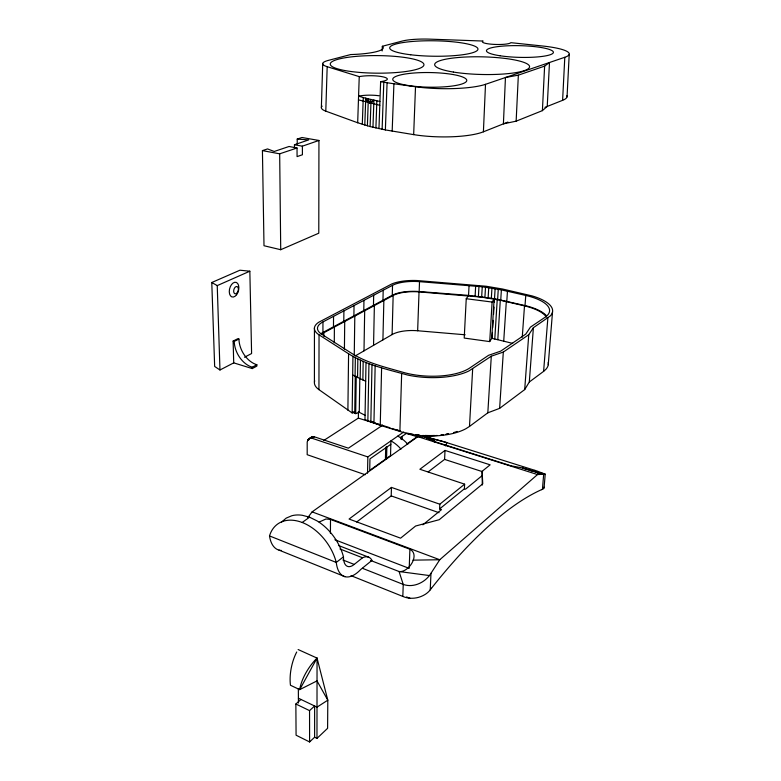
<?xml version="1.0" encoding="UTF-8"?>
<svg xmlns="http://www.w3.org/2000/svg" width="781" height="781" viewBox="0 0 781 781"><rect width="100%" height="100%" fill="white"/><g stroke="black" fill="none" stroke-linecap="round" stroke-linejoin="round"><path stroke-width="1.17" d="M314.421 382.104L314.44 327.883M300.978 699.454L295.862 704.013L296.077 735.204L309.598 741.95L314.616 737.225L314.636 705.995L298.401 698.224M314.616 737.225L316.979 738.396L317.047 658.09L298.117 649.528M318.941 140.463L318.785 233.197L280.721 249.715L263.998 245.732L262.426 150.616L267.541 148.927L274.229 151.475L289.077 146.477L297.034 147.999L297.073 156.61L302.413 154.755L302.384 146.174L318.941 140.463L301.993 137.505L297.219 139.086L297.239 143.948M354.75 412.163L352.163 412.964L318.941 389.641L319.048 334.844L317.574 333.79A32.558 12.418 0.6 0 1 318.794 322.221L391.808 283.952A30.332 10.67 1.7 0 1 417.074 280.535L486.26 286.266L502.593 289.029L532.173 295.931A46.538 16.674 3.3 0 1 550.185 316.022L533.394 327.708L528.747 334.727L503.315 352.065L491.298 356.195L469.039 370.897A50.667 20.218 2.3 0 1 407.536 375.026C387.503 369.403 366.435 365.02 348.58 353.773L319.048 334.844M321.421 333.38A29.327 11.422 0.6 0 1 322.924 332.472L322.953 321.918L392.531 285.319A27.423 9.645 1.7 0 1 419.514 281.658L482.248 286.764L501.382 289.878L525.759 295.443A43.502 15.581 3.3 0 1 545.06 317.271L530.426 327.132L525.75 334.131L500.66 351.157L488.633 355.277L469.801 367.958A47.348 18.89 2.3 0 1 403.367 372.4C385.638 367.255 367.07 363.116 351.284 353.09L321.752 334.248A29.434 11.227 0.6 0 1 322.953 321.918M323.851 336.386L323.861 332.726L393.155 295.482A26.271 9.44 1.7 0 1 419.036 291.899L481.438 297.092L500.299 300.226L524.5 305.869A42.242 15.444 3.4 0 1 546.388 317.096M330.422 533.374L330.5 519.433L325.98 518.984L319.156 522.069M333.477 326.809L333.546 316.344M334.288 342.781L334.395 327.063M343.796 321.274L343.894 310.906M344.421 349.097L344.714 321.518M343.474 556.814L343.464 557.038A19.232 8.972 -69.8 0 0 354.203 564.429L362.55 557.771A27.081 12.301 -69.3 0 1 372 560.358L360.773 569.447A38.464 17.943 -70 0 1 336.269 562.437L269.513 535.932A43.57 29.278 54.5 0 1 302.647 522.665A43.57 29.278 54.5 0 1 336.269 562.437L343.474 556.814C340.711 546.446 335.098 536.898 327.551 529.264A43.15 29.209 54.4 0 0 317.027 520.878L309.569 517.198L302.179 515.255A43.15 29.209 54.4 0 0 291.948 515.694L286.207 518.106L281.511 522.128M347.896 410.152L348.58 353.773M352.163 412.964L352.934 356.37M353.891 315.846L354.037 305.576M354.252 355.326L354.808 316.09M365.684 381.226L355.072 376.247L355.345 357.669M355.697 412.944L354.73 413.237L355.267 376.53M365.42 415.482L359.26 412.309L355.687 413.657L356.243 376.247M357.561 377.535L357.844 358.918M359.26 412.309L359.807 378.658M360.158 378.795L360.461 360.148M363.78 310.545L363.956 300.353M362.862 380.035L363.185 361.349M363.995 350.864L364.688 310.779M366.016 362.521L364.981 419.612L380.249 425.333L417.103 436.706L417.191 434.5M367.861 420.842L368.954 363.653M367.529 473.188L367.841 456.924L403.748 431.971M323.685 440.523L358.342 418.099L358.479 411.46M370.838 422.033L371.99 364.756M373.464 305.342L373.669 295.238M373.552 345.319L374.372 305.576M373.933 423.195L375.153 365.82M382.954 300.246L383.198 290.229M380.249 425.333L381.606 367.802M382.915 339.891L383.861 300.47M385.433 458.75L385.726 447.435L386.878 446.634L386.556 459.062M322.924 332.472L392.267 295.247L392.531 285.319M355.209 355.951L392.101 334.571L393.155 295.482M390.832 444.291L390.529 455.606L369.716 470.387L369.95 458.886L390.832 444.291L390.939 440.875A29.658 21.897 54.4 0 1 400.975 449.104M356.634 522.02L391.213 495.906L391.447 487.412L439.81 504.204L464.636 484.161L419.875 469.264L445.014 450.422L490.136 464.822L482.111 471.314L482.297 485.04M321.372 107.397L322.719 63.476M507.904 122.07L483.4 131.813A49.701 11.461 1.2 0 1 413.666 134.625L385.375 129.929L370.116 126.571L357.678 122.763L325.794 111.146L327.18 66.688A30.469 5.711 0.2 0 1 328.284 60.41L350.649 54.563A39.646 6.97 0.1 0 0 382.329 46.274L402.313 41.042A28.233 4.852 0.7 0 1 430.009 39.148L483.107 41.042A14.292 2.411 1.2 0 0 493.504 44.361A14.292 2.411 1.2 0 0 510.833 42.672L543.732 46.128A45.532 7.986 1.5 0 1 564.8 57.286L562.613 100.319L544.982 107.329M327.18 66.688L359.24 76.626L357.678 122.763M399.882 431.551L401.659 373.552M401.073 439.322L401.141 437.087M378.961 128.64L380.63 81.654A16.362 3.241 0.4 0 0 383.286 76.919A16.362 3.241 0.4 0 0 359.24 76.626M402.156 439.664L402.264 436.315M362.296 124.335L363.263 97.547L358.655 96.122A16.264 3.456 0.4 0 1 379.078 95.77M364.786 125.097L365.752 98.24L363.263 97.547M367.392 125.839L368.193 102.711L365.752 98.24L379.908 101.481M431.473 588.259L430.243 589.85A20.872 15.327 -7.1 0 1 424.962 594.546C418.382 598.549 409.957 599.574 402.83 596.43L403.23 584.403L399.062 571.526L370.692 560.494M370.116 126.571L370.926 103.385L373.914 100.241L372.957 127.283M375.905 127.967L376.862 100.866M382.163 50.941L382.329 46.274M382.114 129.295L383.803 82.21L380.63 81.654M385.375 129.929L387.083 82.747L383.803 82.21M409.254 567.191L409.898 549.238L330.5 519.433M392.101 334.571A25.919 10.055 1.9 0 1 417.65 330.753L419.036 291.899M392.277 295.247A27.325 9.811 1.7 0 1 419.163 291.528L419.514 281.658M392.179 131.11L393.917 83.762L387.083 82.747M413.666 134.625L415.512 86.75L393.917 83.762M430.243 589.85L430.975 573.303L439.752 559.743L537.523 474.555L545.118 474.204L537.182 471.08L443.012 441.45L426.016 437.096L417.845 436.667L312.117 511.877L307.821 517.569M483.4 131.813L485.509 84.319L564.8 57.286M422.872 524.803L441.509 509.612L439.596 508.948L439.81 504.204M428.203 471.861L444.594 459.404L445.014 450.422M516.143 121.162L518.35 75.152L544.621 66.131L549.492 62.5L547.227 106.431L542.395 110.638L516.143 121.162L503.403 123.857L505.453 77.514L518.35 75.152M542.395 110.638L544.621 66.131M567.045 96.873L569.222 54.338M468.415 295.755L466.247 298.732L464.217 338.066L489.716 341.6L491.727 338.378L494.129 299.035L492.108 302.052L489.716 341.6M546.417 315.68A43.345 15.845 3.4 0 0 525.027 305.566L494.51 298.693L468.541 295.384L469.069 285.446M439.596 508.948L464.383 488.808L464.636 484.161M475.121 295.979L475.668 286.031M405.632 433.143A49.672 21.858 2.6 0 0 465.925 428.701L469.488 426.446L472.671 368.798M478.421 296.341L478.968 286.383M481.682 296.731L482.248 286.764M484.923 297.161L485.509 287.193M488.145 297.639L488.74 287.662M491.347 298.147L491.942 288.16M492.079 338.437L492.44 332.413M492.743 327.59L493.182 320.366M493.553 314.352L493.992 307.118M494.285 302.306L495.125 288.697M469.488 426.446L487.822 412.817L491.298 356.195M512.687 343.376L494.783 339.003L497.233 299.611M497.643 299.279L498.268 289.263M497.8 339.657L500.299 300.226M500.748 299.894L501.382 289.878M503.725 341.082L506.313 301.564M487.822 412.817L499.635 408.356L503.315 352.065M506.801 301.241L507.455 291.196M522.255 337.236L524.5 305.869M525.027 305.556L525.759 295.443M499.635 408.356L524.695 389.592L528.747 334.727M524.695 389.592L529.313 381.997L533.394 327.708M529.313 381.997L543.605 371.375L547.871 317.916M548.242 364.756L552.538 311.814M541.575 489.658L542.434 489.306L543.664 474.379L522.684 467.995L510.999 465.798L436.599 442.261C433.191 442.563 431.454 437.926 434.841 441.265L424.835 436.882L433.904 439.967M542.434 489.306A18.539 4.862 11.8 0 0 544.074 487.793L545.197 474.37L537.933 473.54M382.534 425.255L348.394 448.187L315.046 437.038C311.785 435.993 307.675 438.6 307.206 441.987L307.187 454.698L365.205 474.731M371.082 99.587L369.559 103.043L365.752 98.24M445.463 445.892L446.927 442.642L429.023 437.741L430.946 439.098M430.975 573.303L429.433 575.558L399.062 571.526C408.336 572.922 420.617 554.832 409.898 549.238M316.979 738.396L327.6 728.312L327.805 700.186L317.047 658.09L299.699 689.633L290.464 685.249A30.322 14.126 -77.6 0 1 296.721 651.998M310.145 438.502L311.599 437.175M429.433 575.558C423.507 583.241 412.68 587.888 403.23 584.403L362.501 568.324M309.598 741.95L309.549 710.612L314.636 705.995L317.027 707.137L327.805 700.186L317.008 680.895L299.699 689.633A30.459 13.101 -56.7 0 1 317.047 658.09M543.605 371.375L545.89 369.325A45.708 18.1 3.7 0 0 548.233 362.374M481.828 475.902L465.505 489.189L464.383 488.808M391.447 487.412L349.068 519.043L400.585 538.177L415.599 526.023L439.225 519.707L482.756 483.82L482.111 471.314M302.179 522.479L309.569 517.198M407.243 443.725L417.103 436.706M400.673 437.419L406.618 433.26M373.914 100.241L369.559 103.043L368.359 98.923M308.319 439.391L312.215 436.921M307.909 439.928L309.403 438.981M308.798 438.942L312.878 436.784M307.577 440.552L309.081 439.596M310.633 438.209L313.581 436.755M311.336 438.19L314.304 436.843M233.724 362.872L252.243 368.573L256.881 366.094L256.851 364.747A22.532 16.167 62.7 0 1 238.927 339.042L237.824 338.71L233.119 341.063L233.724 362.872L219.969 369.989L214.658 366.445L211.778 282.507L239.933 270.216L249.842 271.202L251.599 353.529L244.482 357.249M252.243 368.573L252.214 367.226L256.851 364.747M233.119 341.063L234.222 341.395L238.927 339.042M211.778 282.507L217.235 285.602L249.842 271.202M294.476 148.263L294.457 144.758L308.71 139.887L297.219 139.086M262.426 150.616L279.676 153.818L297.034 147.999M530.67 470.728L535.239 470.455M412.934 560.153L439.752 559.743L312.117 511.877M538.07 473.188L544.103 473.618L538.197 473.13M419.163 291.528L468.541 295.384M538.851 473.462L544.757 473.95M417.65 330.753L465.173 334.785M540.452 473.872L545.197 474.37M466.247 298.732L492.108 302.052M540.257 473.813L544.972 474.467L537.992 473.345M538.46 473.481L544.464 474.467L538.539 473.354M294.457 144.758L302.384 146.174M537.963 473.296L543.664 474.379L522.518 468.034M491.727 338.378L494.783 339.003M379.791 105.308L358.45 99.861M382.046 425.245L390.061 427.783M396.933 429.96L400.37 431.044M391.847 428.427L399.833 430.956M417.845 436.667L537.523 474.555M358.342 418.099L380.23 425.03M444.594 459.404L482.638 471.724M312.068 438.268L367.841 456.924M377.584 423.79L382.71 425.528M391.213 495.906L439.049 512.717M372.859 422.033L375.846 423.146M334.893 539.749L409.215 568.383M338.476 545.489L368.827 557.253M339.96 548.975L362.55 557.771M342.859 559.957L354.203 564.429M370.76 421.203L373.611 422.345M406.569 596.938L409.937 598.285M351.011 575.656L402.83 596.43M278.983 550.107L344.948 576.671M295.862 704.013L309.549 710.612M424.835 436.882L428.008 438.551M352.68 374.909L355.072 376.247M430.194 439.459L426.016 437.096L430.136 439.615M433.328 441.226L435.417 442.407M427.422 437.389L430.429 439.4M353.188 412.007L355.687 413.657M353.051 412.134L354.73 413.237M429.023 437.741L435.788 442.261M433.845 441.148L435.769 442.505M318.941 389.641L317.506 388.508A31.953 13.462 0.7 0 1 314.704 380.806M544.045 487.159L544.074 487.793M217.235 285.602L219.969 369.989M279.676 153.818L280.721 249.715M298.352 688.754L298.43 702.998M457.129 431.415A45.21 19.955 2.6 0 1 453.654 432.586M448.577 433.875A45.21 19.955 2.6 0 1 446.429 434.304M443.081 434.841A45.21 19.955 2.6 0 1 440.796 435.134M437.282 435.466A45.21 19.955 2.6 0 1 422.736 435.466M419.094 435.144A45.21 19.955 2.6 0 1 415.502 434.685M413.149 434.314A45.21 19.955 2.6 0 1 407.457 433.152M448.128 433.885A46.411 20.462 2.6 0 1 445.883 434.295M443.588 434.656A46.411 20.462 2.6 0 1 441.236 434.949M434.548 435.466A46.411 20.462 2.6 0 1 425.176 435.447M418.928 434.958A46.411 20.462 2.6 0 1 416.869 434.714M321.167 334.522A28.204 10.973 0.6 0 1 323.861 332.726M431.473 588.249A468.532 147.404 -67.2 0 1 541.575 489.638M252.214 367.226A22.639 16.176 62.7 0 1 234.222 341.395M281.492 550.478A37.127 19.047 -69.5 0 1 269.513 535.932M397.812 436.101A29.434 21.858 54.3 0 1 407.789 444.243M325.794 111.146A30.352 6.668 0.3 0 1 322.162 106.128M566.947 95.643A45.376 9.323 1.8 0 1 562.613 100.319M485.509 84.319A49.906 9.821 1 0 1 415.512 86.75M236.604 294.74A7.576 4.54 -75.2 0 0 236.321 282.429A7.576 4.54 -75.2 0 0 229.272 291.782A7.576 4.54 -75.2 0 0 236.604 294.74M237.297 292.69A3.759 2.245 -75.2 0 0 237.151 286.598A3.759 2.245 -75.2 0 0 233.665 291.245A3.759 2.245 -75.2 0 0 237.297 292.69M500.035 55.763A33.485 5.848 1.4 0 0 553.163 53.01A33.485 5.848 1.4 0 0 506.488 45.854A33.485 5.848 1.4 0 0 500.035 55.763M410.103 85.783A37.01 7.322 0.9 0 0 466.745 80.697A37.01 7.322 0.9 0 0 412.436 73.141A37.01 7.322 0.9 0 0 410.103 85.783M453.37 72.057A47.446 8.825 1.3 0 0 529.215 67.781A47.446 8.825 1.3 0 0 463.943 57.111A47.446 8.825 1.3 0 0 453.37 72.057M410.718 54.777A44.127 7.722 0.8 0 0 477.943 49.32A44.127 7.722 0.8 0 0 412.846 41.432A44.127 7.722 0.8 0 0 410.718 54.777M351.02 71.51A46.84 8.786 0.4 0 0 423.839 65.301A46.84 8.786 0.4 0 0 356.458 56.359A46.84 8.786 0.4 0 0 351.02 71.51"/></g></svg>
